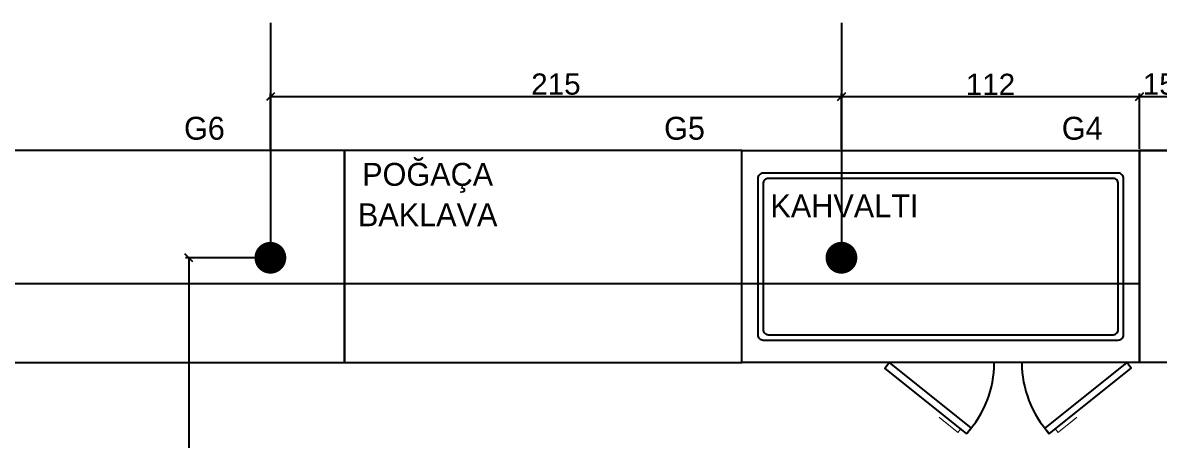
# Model space of a CAD drawing. Header units: millimetres. Extents: x 63882 to 85892, y -58394 to -53173.
# Drawn here: x 73246.2 to 73675.1, y -55228.3 to -55070.7 of the extents above; entities that cross this region are included whole.
import ezdxf
from ezdxf.enums import TextEntityAlignment as Align

# ---------------------------------------------------------------- set-up
doc = ezdxf.new("R2010")
doc.units = ezdxf.units.MM
doc.header["$LTSCALE"] = 5
for name, color, linetype in [('S2000-002 Çizgi', 7, 'Continuous'), ('SIH', 4, 'Continuous'), ('SU', 152, 'Continuous')]:
    doc.layers.add(name, color=color, linetype=linetype)
doc.styles.get("Standard").update_dxf_attribs({"font": 'arial.ttf'})
doc.styles.add('TAKSİM', font='GOTHIC.TTF', dxfattribs={"height": 20})
doc.dimstyles.new('OLCU50', dxfattribs={"dimtxt": 8, "dimasz": 3, "dimexe": 1.25, "dimexo": 0.625, "dimtad": 1, "dimdec": 0, "dimtxsty": 'Standard', "dimblk": 'OBLIQUE', "dimcen": 2.5, "dimclrd": 256, "dimclre": 251, "dimclrt": 25, "dimadec": 0, "dimazin": 0, "dimtfac": 1, "dimtdec": 0, "dimtmove": 0, "dimatfit": 3, "dimldrblk": 'OBLIQUE', "dimfxl": 1, "dimarcsym": 0})

# ---------------------------------------------------------------- blocks, each defined once
blk = doc.blocks.new('A$C4C4D7A5C')
at = {"layer": 'S2000-002 Çizgi'}
for points in [[(0, 26.83), (0, 106.83), (150, 106.83), (150, 26.83)], [(84.8, 0), (53.91, 24.77), (55.56, 26.83), (86.45, 2.06)], [(115.95, 0), (146.85, 24.77), (145.2, 26.83), (114.3, 2.06)]]:
    blk.add_lwpolyline(points, close=True, dxfattribs=at)
for points in [[(144, 37.33), (144, 96.33, 0.414214), (142, 98.33), (8, 98.33, 0.414214), (6, 96.33), (6, 37.33, 0.414214), (8, 35.33), (142, 35.33, 0.414214)], [(142, 39.33), (142, 94.33, 0.414214), (140, 96.33), (10, 96.33, 0.414214), (8, 94.33), (8, 39.33, 0.414214), (10, 37.33), (140, 37.33, 0.414214)]]:
    blk.add_lwpolyline(points, format="xyb", close=True, dxfattribs=at)
at = {"layer": 'S2000-002 Çizgi', "const_width": 0.44}
for points in [[(82.54, 1.81), (81.48, 0.48), (75.81, 5.03), (74.36, 6.19)], [(118.21, 1.81), (119.28, 0.48), (124.95, 5.03), (126.4, 6.19)]]:
    blk.add_lwpolyline(points, dxfattribs=at)
at = {"layer": 'S2000-002 Çizgi'}
for centre, start, end in [((55.56, 26.83), 317.4568, 0), ((145.2, 26.83), 180, 222.5432)]:
    blk.add_arc(centre, 39.6, start, end, dxfattribs=at)
blk = doc.blocks.new('A$C7E7D3E18')
at = {"layer": 'SIH', "linetype": 'Continuous', "const_width": 6}
blk.add_lwpolyline([(3, 6, 1), (9, 6, 1)], format="xyb", close=True, dxfattribs=at)
blk = doc.blocks.new('_Oblique')
at = {"color": 0, "linetype": 'ByBlock', "lineweight": -2}
blk.add_line((-0.5, -0.5), (0.5, 0.5), dxfattribs=at)
blk = doc.blocks.new('*D170')
at = {"color": 251, "lineweight": -2, "ltscale": 5, "transparency": 16777216}
for p, q in [((73667.6, -55118.32), (73667.6, -55097.34)), ((73682.5, -55118.32), (73682.5, -55097.34))]:
    blk.add_line(p, q, dxfattribs=at)
at = {"lineweight": -2, "ltscale": 5, "transparency": 16777216}
blk.add_line((73682.5, -55098.59), (73667.6, -55098.59), dxfattribs=at)
at = {"layer": 'Defpoints', "color": 0, "ltscale": 5, "transparency": 16777216}
for p in [(73667.6, -55098.59), (73667.6, -55118.95), (73682.5, -55118.95)]:
    blk.add_point(p, dxfattribs=at)
at = {"lineweight": -2, "ltscale": 5, "transparency": 16777216, "xscale": 3, "yscale": 3, "zscale": 3, "rotation": 180}
blk.add_blockref('_Oblique', (73667.6, -55098.59), dxfattribs=at)
at = {"lineweight": -2, "ltscale": 5, "transparency": 16777216, "xscale": 3, "yscale": 3, "zscale": 3}
blk.add_blockref('_Oblique', (73682.5, -55098.59), dxfattribs=at)
at = {"color": 25, "ltscale": 5, "transparency": 16777216, "insert": (73675.05, -55093.88), "char_height": 8, "attachment_point": 5}
blk.add_mtext('15', dxfattribs=at)
blk = doc.blocks.new('*D171')
at = {"color": 251, "lineweight": -2, "ltscale": 5, "transparency": 16777216}
for p, q in [((73555.14, -55118.32), (73555.14, -55097.34)), ((73667.6, -55118.32), (73667.6, -55097.34))]:
    blk.add_line(p, q, dxfattribs=at)
at = {"lineweight": -2, "ltscale": 5, "transparency": 16777216}
blk.add_line((73667.6, -55098.59), (73555.14, -55098.59), dxfattribs=at)
at = {"layer": 'Defpoints', "color": 0, "ltscale": 5, "transparency": 16777216}
for p in [(73555.14, -55098.59), (73555.14, -55118.95), (73667.6, -55118.95)]:
    blk.add_point(p, dxfattribs=at)
at = {"lineweight": -2, "ltscale": 5, "transparency": 16777216, "xscale": 3, "yscale": 3, "zscale": 3, "rotation": 180}
blk.add_blockref('_Oblique', (73555.14, -55098.59), dxfattribs=at)
at = {"lineweight": -2, "ltscale": 5, "transparency": 16777216, "xscale": 3, "yscale": 3, "zscale": 3}
blk.add_blockref('_Oblique', (73667.6, -55098.59), dxfattribs=at)
at = {"color": 25, "ltscale": 5, "transparency": 16777216, "insert": (73611.37, -55093.94), "char_height": 8, "attachment_point": 5}
blk.add_mtext('112', dxfattribs=at)
blk = doc.blocks.new('*D172')
at = {"color": 251, "lineweight": -2, "ltscale": 5, "transparency": 16777216}
for p, q in [((73339.67, -55118.32), (73339.67, -55097.34)), ((73555.14, -55118.32), (73555.14, -55097.34))]:
    blk.add_line(p, q, dxfattribs=at)
at = {"lineweight": -2, "ltscale": 5, "transparency": 16777216}
blk.add_line((73555.14, -55098.59), (73339.67, -55098.59), dxfattribs=at)
at = {"layer": 'Defpoints', "color": 0, "ltscale": 5, "transparency": 16777216}
for p in [(73339.67, -55098.59), (73339.67, -55118.95), (73555.14, -55118.95)]:
    blk.add_point(p, dxfattribs=at)
at = {"lineweight": -2, "ltscale": 5, "transparency": 16777216, "xscale": 3, "yscale": 3, "zscale": 3, "rotation": 180}
blk.add_blockref('_Oblique', (73339.67, -55098.59), dxfattribs=at)
at = {"lineweight": -2, "ltscale": 5, "transparency": 16777216, "xscale": 3, "yscale": 3, "zscale": 3}
blk.add_blockref('_Oblique', (73555.14, -55098.59), dxfattribs=at)
at = {"color": 25, "ltscale": 5, "transparency": 16777216, "insert": (73447.4, -55093.88), "char_height": 8, "attachment_point": 5}
blk.add_mtext('215', dxfattribs=at)
blk = doc.blocks.new('*D173')
at = {"color": 251, "lineweight": -2, "ltscale": 5, "transparency": 16777216}
for p, q in [((73336.04, -55159.39), (73307.64, -55159.39)), ((73336.04, -55373.95), (73307.64, -55373.95))]:
    blk.add_line(p, q, dxfattribs=at)
at = {"lineweight": -2, "ltscale": 5, "transparency": 16777216}
blk.add_line((73308.89, -55159.39), (73308.89, -55373.95), dxfattribs=at)
at = {"layer": 'Defpoints', "color": 0, "ltscale": 5, "transparency": 16777216}
for p in [(73336.67, -55159.39), (73308.89, -55373.95), (73336.67, -55373.95)]:
    blk.add_point(p, dxfattribs=at)
at = {"lineweight": -2, "ltscale": 5, "transparency": 16777216, "xscale": 3, "yscale": 3, "zscale": 3}
for p, rotation in [((73308.89, -55159.39), 90), ((73308.89, -55373.95), 270)]:
    blk.add_blockref('_Oblique', p, dxfattribs=dict(at, rotation=rotation))
at = {"color": 25, "ltscale": 5, "transparency": 16777216, "insert": (73304.18, -55266.67), "char_height": 8, "attachment_point": 5, "rotation": 90}
blk.add_mtext('215', dxfattribs=at)

msp = doc.modelspace()

# ---------------------------------------------------------------- linework, layer by layer
for p, q in [((73682.5, -55118.95), (73667.6, -55118.95)), ((73167.6, -55169.07), (73667.6, -55169.07)), ((73682.5, -55198.95), (73667.63, -55198.95))]:
    msp.add_line(p, q)
for points in [[(73167.6, -55198.95), (73367.6, -55198.95), (73367.6, -55118.95), (73167.6, -55118.95)], [(73367.6, -55198.95), (73517.6, -55198.95), (73517.6, -55118.95), (73367.6, -55118.95)], [(73682.5, -55198.95), (73667.6, -55198.95), (73667.6, -55118.95), (73682.5, -55118.95)]]:
    msp.add_lwpolyline(points, close=True)
at = {"layer": 'SU'}
for p, q in [((73339.67, -55070.68), (73339.67, -55159.39)), ((73555.14, -55070.68), (73555.14, -55159.39))]:
    msp.add_line(p, q, dxfattribs=at)

# ---------------------------------------------------------------- block references
for name, p in [('A$C4C4D7A5C', (73517.6, -55225.78)), ('A$C7E7D3E18', (73333.67, -55165.39)), ('A$C7E7D3E18', (73549.14, -55165.39))]:
    msp.add_blockref(name, p)

# ---------------------------------------------------------------- texts
at = {"style": 'TAKSİM'}
for s, p in [('G6', (73314.78, -55114.83)), ('G5', (73495.93, -55114.83)), ('G4', (73645.97, -55114.83)), ('POĞAÇA', (73399.01, -55132.23)), ('KAHVALTI', (73556.27, -55144.14)), ('BAKLAVA', (73399.01, -55147.48))]:
    msp.add_text(s, height=8.64, dxfattribs=at).set_placement(p, align=Align.CENTER)

# ---------------------------------------------------------------- dimensions: what is measured, and where the dimension line sits
at = {"ltscale": 5}
for base, p1, p2, picture, middle in [((73339.67, -55098.59), (73555.14, -55118.95), (73339.67, -55118.95), '*D172', (73447.4, -55093.88)), ((73555.14, -55098.59), (73667.6, -55118.95), (73555.14, -55118.95), '*D171', (73611.37, -55093.94)), ((73667.6, -55098.59), (73682.5, -55118.95), (73667.6, -55118.95), '*D170', (73675.05, -55093.88))]:
    dim = msp.add_linear_dim(base=base, p1=p1, p2=p2, dimstyle='OLCU50', override={"dimtmove": 1}, dxfattribs=at)
    dim.commit()
    dim.dimension.update_dxf_attribs({"geometry": picture, "text_midpoint": middle})
dim = msp.add_linear_dim(base=(73308.89, -55373.95), p1=(73336.67, -55159.39), p2=(73336.67, -55373.95), angle=90, dimstyle='OLCU50', dxfattribs=at)
dim.commit()
dim.dimension.update_dxf_attribs({"geometry": '*D173', "text_midpoint": (73304.18, -55266.67)})

doc.saveas('drawing.dxf')
